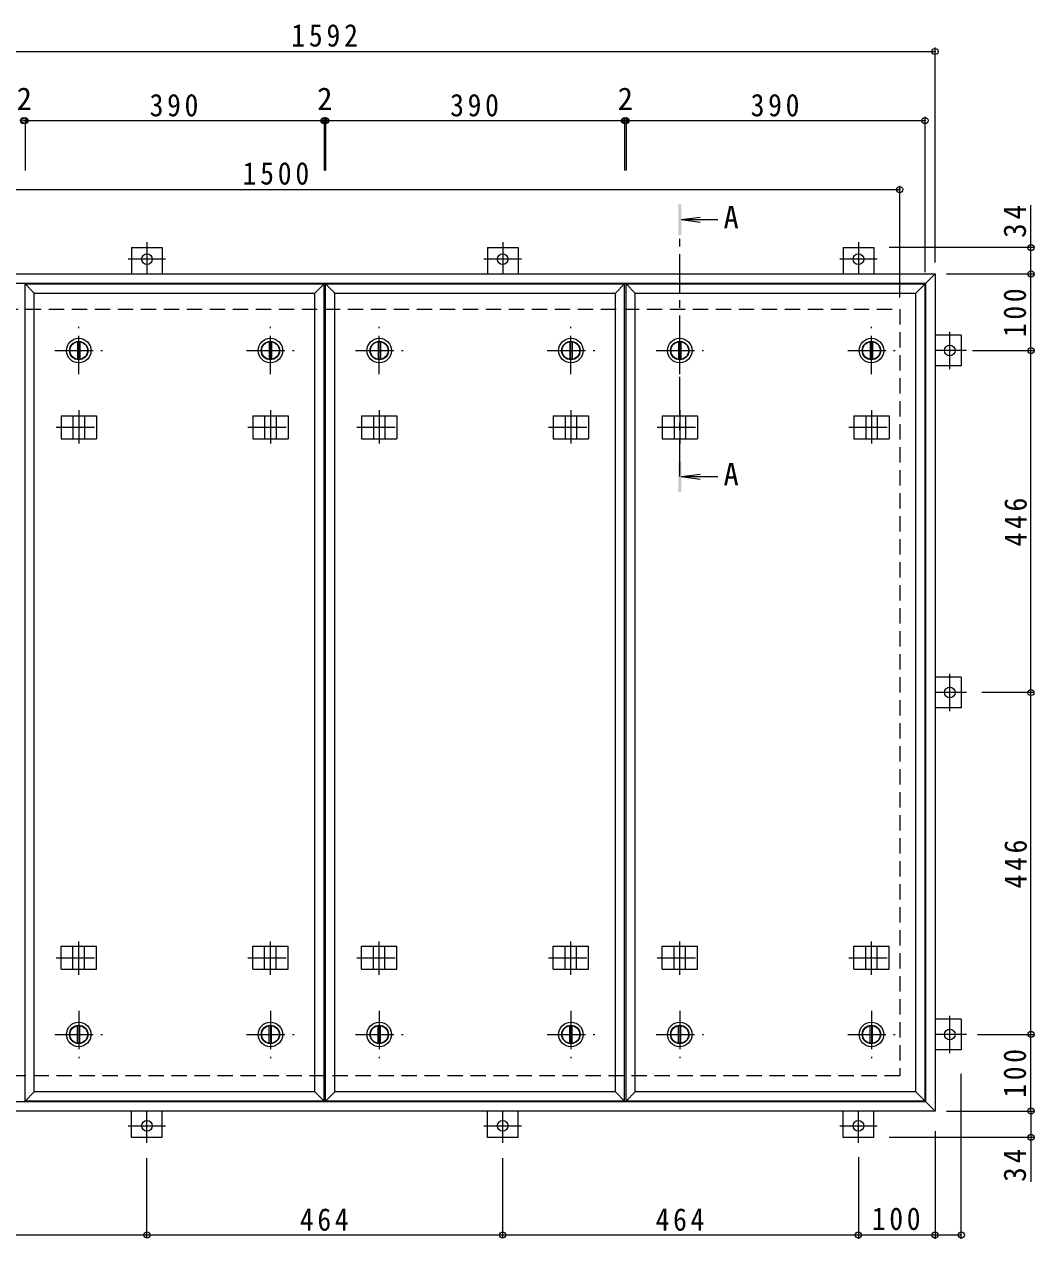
# Model space of a CAD drawing. Units: millimetres at full size, sheet at 1:10. Extents: x -2570 to 2311, y -1962 to 1296.
# Drawn here: x -1479 to -161, y -288 to 1296 of the extents above; entities that cross this region are included whole.
import ezdxf
from ezdxf.enums import TextEntityAlignment as Align

# ---------------------------------------------------------------- set-up
doc = ezdxf.new("R2010")
doc.units = ezdxf.units.MM
doc.header["$LTSCALE"] = 10
doc.header["$PDMODE"] = 32
doc.header["$PDSIZE"] = 8
doc.linetypes.add('CHAIN1', pattern=[8, 5, -1, 1, -1])
doc.linetypes.add('DASHED2', pattern=[3, 2, -1])
for name, color, linetype, lineweight in [('0-1_躯体', 2, 'DASHED2', 9), ('0-2_仕上', 3, 'Continuous', 9), ('0-3_建具', 2, 'Continuous', 9), ('0-5_寸法', 4, 'Continuous', 9), ('0-E', 3, 'Continuous', 9), ('0-F', 2, 'Continuous', 9)]:
    doc.layers.add(name, color=color, linetype=linetype, lineweight=lineweight)
doc.styles.add('ＭＳ ゴシック', font='')
doc.styles.get('ＭＳ ゴシック').set_extended_font_data('MS Gothic')

msp = doc.modelspace()

# ---------------------------------------------------------------- linework, layer by layer
at = {"layer": '0-1_躯体'}
for p, q in [((-1836.8, 924.52), (-336.8, 924.52)), ((-336.8, 924.52), (-336.8, -75.48)), ((-336.8, -75.48), (-1836.8, -75.48))]:
    msp.add_line(p, q, dxfattribs=at)
at = {"layer": '0-2_仕上'}
for p, q in [((-1477.8, 957.52), (-1465.8, 945.52)), ((-1477.8, 957.52), (-1087.8, 957.52)), ((-1477.8, -108.48), (-1477.8, 957.52)), ((-1099.8, 945.52), (-1087.8, 957.52)), ((-1087.8, -108.48), (-1087.8, 957.52)), ((-1085.8, 957.52), (-1073.8, 945.52)), ((-1085.8, 957.52), (-695.8, 957.52)), ((-1085.8, -108.48), (-1085.8, 957.52)), ((-707.8, 945.52), (-695.8, 957.52)), ((-695.8, -108.48), (-695.8, 957.52)), ((-693.8, 957.52), (-681.8, 945.52)), ((-693.8, 957.52), (-303.8, 957.52)), ((-693.8, -108.48), (-693.8, 957.52)), ((-315.8, 945.52), (-303.8, 957.52)), ((-303.8, -108.48), (-303.8, 957.52)), ((-1465.8, 945.52), (-1099.8, 945.52)), ((-1465.8, -96.48), (-1465.8, 945.52)), ((-1099.8, -96.48), (-1099.8, 945.52)), ((-1073.8, 945.52), (-707.8, 945.52)), ((-1073.8, -96.48), (-1073.8, 945.52)), ((-707.8, -96.48), (-707.8, 945.52)), ((-681.8, 945.52), (-315.8, 945.52)), ((-681.8, -96.48), (-681.8, 945.52)), ((-315.8, -96.48), (-315.8, 945.52)), ((-1477.8, -108.48), (-1465.8, -96.48)), ((-1087.8, -108.48), (-1477.8, -108.48)), ((-1085.8, -108.48), (-1073.8, -96.48)), ((-695.8, -108.48), (-1085.8, -108.48)), ((-693.8, -108.48), (-681.8, -96.48)), ((-303.8, -108.48), (-693.8, -108.48))]:
    msp.add_line(p, q, dxfattribs=at)
for points in [[(-1087.8, -108.48), (-1099.8, -96.48), (-1465.8, -96.48)], [(-695.8, -108.48), (-707.8, -96.48), (-1073.8, -96.48)], [(-303.8, -108.48), (-315.8, -96.48), (-681.8, -96.48)]]:
    msp.add_lwpolyline(points, dxfattribs=at)
at = {"layer": '0-3_建具'}
for p, q in [((-1882.8, 970.52), (-290.8, 970.52)), ((-302.8, 958.52), (-290.8, 970.52)), ((-290.8, 970.52), (-290.8, -121.48)), ((-1870.8, 958.52), (-302.8, 958.52)), ((-302.8, -109.48), (-302.8, 958.52)), ((-302.8, -109.48), (-1870.8, -109.48)), ((-302.8, -109.48), (-290.8, -121.48)), ((-290.8, -121.48), (-1882.8, -121.48))]:
    msp.add_line(p, q, dxfattribs=at)
at = {"layer": '0-5_寸法'}
for p, q in [((-621.8, 1041.33), (-597.01, 1044.6)), ((-621.8, 1041.33), (-597.01, 1038.07)), ((-621.8, 1041.33), (-574.34, 1041.33)), ((-621.8, 706.21), (-597.01, 709.47)), ((-621.8, 706.21), (-597.01, 702.95)), ((-621.8, 706.21), (-574.34, 706.21))]:
    msp.add_line(p, q, dxfattribs=at)
at = {"layer": '0-5_寸法', "linetype": 'CHAIN1'}
msp.add_line((-623.8, 706.21), (-623.8, 1021.33), dxfattribs=at)
at = {"layer": '0-5_寸法'}
for points in [[(-621.8, 1061.33), (-625.8, 1061.33), (-621.8, 1021.33), (-625.8, 1021.33)], [(-621.8, 686.21), (-625.8, 686.21), (-621.8, 726.21), (-625.8, 726.21)]]:
    msp.add_solid(points, dxfattribs=at)
at = {"layer": '0-E'}
for p, q in [((-1338.8, 1004.72), (-1298.8, 1004.72)), ((-1338.8, 1004.72), (-1338.8, 970.52)), ((-1298.8, 1004.72), (-1298.8, 970.52)), ((-874.8, 1004.72), (-834.8, 1004.72)), ((-874.8, 1004.72), (-874.8, 970.52)), ((-834.8, 1004.72), (-834.8, 970.52)), ((-410.8, 1004.72), (-370.8, 1004.72)), ((-410.8, 1004.72), (-410.8, 970.52)), ((-370.8, 1004.72), (-370.8, 970.52)), ((-256.6, 890.52), (-290.8, 890.52)), ((-256.6, 890.52), (-256.6, 850.52)), ((-256.6, 850.52), (-290.8, 850.52)), ((-256.6, 444.52), (-290.8, 444.52)), ((-256.6, 444.52), (-256.6, 404.52)), ((-256.6, 404.52), (-290.8, 404.52)), ((-256.6, -1.48), (-290.8, -1.48)), ((-256.6, -1.48), (-256.6, -41.48)), ((-256.6, -41.48), (-290.8, -41.48)), ((-1338.8, -155.68), (-1338.8, -121.48)), ((-1298.8, -155.68), (-1298.8, -121.48)), ((-874.8, -155.68), (-874.8, -121.48)), ((-834.8, -155.68), (-834.8, -121.48)), ((-410.8, -155.68), (-410.8, -121.48)), ((-370.8, -155.68), (-370.8, -121.48)), ((-1298.8, -155.68), (-1338.8, -155.68)), ((-834.8, -155.68), (-874.8, -155.68)), ((-370.8, -155.68), (-410.8, -155.68))]:
    msp.add_line(p, q, dxfattribs=at)
at = {"layer": '0-E', "linetype": 'CHAIN1'}
for p, q in [((-1318.8, 1011.69), (-1318.8, 970.52)), ((-854.8, 1011.69), (-854.8, 970.52)), ((-390.8, 1011.69), (-390.8, 970.52)), ((-1294.42, 989.72), (-1343.18, 989.72)), ((-830.42, 989.72), (-879.18, 989.72)), ((-366.42, 989.72), (-415.18, 989.72)), ((-271.6, 846.14), (-271.6, 894.89)), ((-249.63, 870.52), (-290.8, 870.52)), ((-271.6, 400.14), (-271.6, 448.89)), ((-249.63, 424.52), (-290.8, 424.52)), ((-271.6, -45.86), (-271.6, 2.89)), ((-249.63, -21.48), (-290.8, -21.48)), ((-1318.8, -162.66), (-1318.8, -121.48)), ((-854.8, -162.66), (-854.8, -121.48)), ((-390.8, -162.66), (-390.8, -121.48)), ((-1343.18, -140.68), (-1294.42, -140.68)), ((-879.18, -140.68), (-830.42, -140.68)), ((-415.18, -140.68), (-366.42, -140.68))]:
    msp.add_line(p, q, dxfattribs=at)
at = {"layer": '0-E'}
for centre in [(-1318.8, 989.72), (-854.8, 989.72), (-390.8, 989.72), (-271.6, 870.52), (-271.6, 424.52), (-271.6, -21.48), (-1318.8, -140.68), (-854.8, -140.68), (-390.8, -140.68)]:
    msp.add_circle(centre, 7, dxfattribs=at)
at = {"layer": '0-F', "color": 7}
for p, q in [((-1882.8, 1260.52), (-290.8, 1260.52)), ((-290.8, 985.52), (-290.8, 1265.52)), ((-1477.8, 1173.52), (-1477.8, 1105.53)), ((-1087.8, 1173.52), (-1087.8, 1105.53)), ((-1085.8, 1173.52), (-1085.8, 1105.53)), ((-695.8, 1173.52), (-695.8, 1105.53)), ((-693.8, 1173.52), (-693.8, 1105.53)), ((-303.8, 972.52), (-303.8, 1175.52)), ((-1479.8, 1170.52), (-1477.8, 1170.52)), ((-1477.8, 1170.52), (-1087.8, 1170.52)), ((-1087.8, 1170.52), (-1085.8, 1170.52)), ((-1085.8, 1170.52), (-695.8, 1170.52)), ((-695.8, 1170.52), (-693.8, 1170.52)), ((-693.8, 1170.52), (-303.8, 1170.52)), ((-1836.8, 1080.52), (-336.8, 1080.52)), ((-336.8, 939.52), (-336.8, 1085.52)), ((-165.82, 1004.72), (-165.82, 1059.9)), ((-160.82, 1004.72), (-350.8, 1004.72)), ((-165.82, 970.52), (-165.82, 1004.72)), ((-275.8, 970.52), (-160.82, 970.52)), ((-165.82, 870.52), (-165.82, 970.52)), ((-241.87, 870.52), (-160.82, 870.52)), ((-165.82, 424.52), (-165.82, 870.52)), ((-162.82, 424.52), (-229.63, 424.52)), ((-165.82, -21.48), (-165.82, 424.52)), ((-235.28, -21.48), (-160.82, -21.48)), ((-165.82, -121.48), (-165.82, -21.48)), ((-256.6, -287.85), (-256.6, -72.69)), ((-275.8, -121.48), (-160.82, -121.48)), ((-165.82, -121.48), (-165.82, -155.68)), ((-160.82, -155.68), (-350.8, -155.68)), ((-290.8, -147.69), (-290.8, -287.85)), ((-165.82, -155.68), (-165.82, -213.63)), ((-1318.8, -285.85), (-1318.8, -182.66)), ((-854.8, -285.85), (-854.8, -182.66)), ((-390.8, -181.62), (-390.8, -287.85)), ((-1782.8, -282.85), (-1318.8, -282.85)), ((-1318.8, -282.85), (-854.8, -282.85)), ((-854.8, -282.85), (-390.8, -282.85)), ((-390.8, -282.85), (-290.8, -282.85)), ((-290.8, -282.85), (-256.6, -282.85))]:
    msp.add_line(p, q, dxfattribs=at)
at = {"layer": '0-F', "linetype": 'CHAIN1'}
for p, q in [((-1407.8, 839.52), (-1407.8, 901.52)), ((-1157.8, 839.52), (-1157.8, 901.52)), ((-1015.8, 839.52), (-1015.8, 901.52)), ((-765.8, 839.52), (-765.8, 901.52)), ((-623.8, 839.52), (-623.8, 901.52)), ((-373.8, 839.52), (-373.8, 901.52)), ((-1438.8, 870.52), (-1376.8, 870.52)), ((-1188.8, 870.52), (-1126.8, 870.52)), ((-1046.8, 870.52), (-984.8, 870.52)), ((-796.8, 870.52), (-734.8, 870.52)), ((-654.8, 870.52), (-592.8, 870.52)), ((-404.8, 870.52), (-342.8, 870.52)), ((-1407.8, 9.52), (-1407.8, -52.48)), ((-1157.8, 9.52), (-1157.8, -52.48)), ((-1015.8, 9.52), (-1015.8, -52.48)), ((-765.8, 9.52), (-765.8, -52.48)), ((-623.8, 9.52), (-623.8, -52.48)), ((-373.8, 9.52), (-373.8, -52.48)), ((-1438.8, -21.48), (-1376.8, -21.48)), ((-1188.8, -21.48), (-1126.8, -21.48)), ((-1046.8, -21.48), (-984.8, -21.48)), ((-796.8, -21.48), (-734.8, -21.48)), ((-654.8, -21.48), (-592.8, -21.48)), ((-404.8, -21.48), (-342.8, -21.48))]:
    msp.add_line(p, q, dxfattribs=at)
at = {"layer": '0-F'}
for p, q in [((-1409.3, 881.92), (-1409.3, 859.12)), ((-1406.3, 881.92), (-1406.3, 859.12)), ((-1159.3, 881.92), (-1159.3, 859.12)), ((-1156.3, 881.92), (-1156.3, 859.12)), ((-1017.3, 881.92), (-1017.3, 859.12)), ((-1014.3, 881.92), (-1014.3, 859.12)), ((-767.3, 881.92), (-767.3, 859.12)), ((-764.3, 881.92), (-764.3, 859.12)), ((-625.3, 881.92), (-625.3, 859.12)), ((-622.3, 881.92), (-622.3, 859.12)), ((-375.3, 881.92), (-375.3, 859.12)), ((-372.3, 881.92), (-372.3, 859.12)), ((-1409.3, -32.89), (-1409.3, -10.08)), ((-1406.3, -32.89), (-1406.3, -10.08)), ((-1159.3, -32.89), (-1159.3, -10.08)), ((-1156.3, -32.89), (-1156.3, -10.08)), ((-1017.3, -32.89), (-1017.3, -10.08)), ((-1014.3, -32.89), (-1014.3, -10.08)), ((-767.3, -32.89), (-767.3, -10.08)), ((-764.3, -32.89), (-764.3, -10.08)), ((-625.3, -32.89), (-625.3, -10.08)), ((-622.3, -32.89), (-622.3, -10.08)), ((-375.3, -32.89), (-375.3, -10.08)), ((-372.3, -32.89), (-372.3, -10.08))]:
    msp.add_line(p, q, dxfattribs=at)
at = {"layer": '0-F', "color": 4, "linetype": 'CHAIN1'}
for p, q in [((-1407.8, 792.63), (-1407.8, 749.4)), ((-1157.8, 792.63), (-1157.8, 749.4)), ((-1015.8, 792.63), (-1015.8, 749.4)), ((-765.8, 792.63), (-765.8, 749.4)), ((-623.8, 792.63), (-623.8, 749.4)), ((-373.8, 792.63), (-373.8, 749.4)), ((-1437.21, 770.52), (-1378.39, 770.52)), ((-1187.21, 770.52), (-1128.39, 770.52)), ((-1045.21, 770.52), (-986.39, 770.52)), ((-795.21, 770.52), (-736.39, 770.52)), ((-653.21, 770.52), (-594.39, 770.52)), ((-403.21, 770.52), (-344.39, 770.52)), ((-1407.8, 56.4), (-1407.8, 99.64)), ((-1157.8, 56.4), (-1157.8, 99.64)), ((-1015.8, 56.4), (-1015.8, 99.64)), ((-765.8, 56.4), (-765.8, 99.64)), ((-623.8, 56.4), (-623.8, 99.64)), ((-373.8, 56.4), (-373.8, 99.64)), ((-1437.21, 78.52), (-1378.39, 78.52)), ((-1187.21, 78.52), (-1128.39, 78.52)), ((-1045.21, 78.52), (-986.39, 78.52)), ((-795.21, 78.52), (-736.39, 78.52)), ((-653.21, 78.52), (-594.39, 78.52)), ((-403.21, 78.52), (-344.39, 78.52))]:
    msp.add_line(p, q, dxfattribs=at)
at = {"layer": '0-F', "color": 4}
for p, q in [((-1430.89, 785.52), (-1430.89, 755.52)), ((-1430.89, 785.52), (-1384.71, 785.52)), ((-1415.3, 785.52), (-1415.3, 755.52)), ((-1400.3, 785.52), (-1400.3, 755.52)), ((-1384.71, 785.52), (-1384.71, 755.52)), ((-1180.89, 785.52), (-1180.89, 755.52)), ((-1180.89, 785.52), (-1134.71, 785.52)), ((-1165.3, 785.52), (-1165.3, 755.52)), ((-1150.3, 785.52), (-1150.3, 755.52)), ((-1134.71, 785.52), (-1134.71, 755.52)), ((-1038.89, 785.52), (-1038.89, 755.52)), ((-1038.89, 785.52), (-992.71, 785.52)), ((-1023.3, 785.52), (-1023.3, 755.52)), ((-1008.3, 785.52), (-1008.3, 755.52)), ((-992.71, 785.52), (-992.71, 755.52)), ((-788.89, 785.52), (-788.89, 755.52)), ((-788.89, 785.52), (-742.71, 785.52)), ((-773.3, 785.52), (-773.3, 755.52)), ((-758.3, 785.52), (-758.3, 755.52)), ((-742.71, 785.52), (-742.71, 755.52)), ((-646.89, 785.52), (-646.89, 755.52)), ((-646.89, 785.52), (-600.71, 785.52)), ((-631.3, 785.52), (-631.3, 755.52)), ((-616.3, 785.52), (-616.3, 755.52)), ((-600.71, 785.52), (-600.71, 755.52)), ((-396.89, 785.52), (-396.89, 755.52)), ((-396.89, 785.52), (-350.71, 785.52)), ((-381.3, 785.52), (-381.3, 755.52)), ((-366.3, 785.52), (-366.3, 755.52)), ((-350.71, 785.52), (-350.71, 755.52)), ((-1430.89, 755.52), (-1384.71, 755.52)), ((-1180.89, 755.52), (-1134.71, 755.52)), ((-1038.89, 755.52), (-992.71, 755.52)), ((-788.89, 755.52), (-742.71, 755.52)), ((-646.89, 755.52), (-600.71, 755.52)), ((-396.89, 755.52), (-350.71, 755.52)), ((-1430.89, 63.52), (-1430.89, 93.52)), ((-1430.89, 93.52), (-1384.71, 93.52)), ((-1415.3, 63.52), (-1415.3, 93.52)), ((-1400.3, 63.52), (-1400.3, 93.52)), ((-1384.71, 63.52), (-1384.71, 93.52)), ((-1180.89, 63.52), (-1180.89, 93.52)), ((-1180.89, 93.52), (-1134.71, 93.52)), ((-1165.3, 63.52), (-1165.3, 93.52)), ((-1150.3, 63.52), (-1150.3, 93.52)), ((-1134.71, 63.52), (-1134.71, 93.52)), ((-1038.89, 63.52), (-1038.89, 93.52)), ((-1038.89, 93.52), (-992.71, 93.52)), ((-1023.3, 63.52), (-1023.3, 93.52)), ((-1008.3, 63.52), (-1008.3, 93.52)), ((-992.71, 63.52), (-992.71, 93.52)), ((-788.89, 63.52), (-788.89, 93.52)), ((-788.89, 93.52), (-742.71, 93.52)), ((-773.3, 63.52), (-773.3, 93.52)), ((-758.3, 63.52), (-758.3, 93.52)), ((-742.71, 63.52), (-742.71, 93.52)), ((-646.89, 63.52), (-646.89, 93.52)), ((-646.89, 93.52), (-600.71, 93.52)), ((-631.3, 63.52), (-631.3, 93.52)), ((-616.3, 63.52), (-616.3, 93.52)), ((-600.71, 63.52), (-600.71, 93.52)), ((-396.89, 63.52), (-396.89, 93.52)), ((-396.89, 93.52), (-350.71, 93.52)), ((-381.3, 63.52), (-381.3, 93.52)), ((-366.3, 63.52), (-366.3, 93.52)), ((-350.71, 63.52), (-350.71, 93.52)), ((-1430.89, 63.52), (-1384.71, 63.52)), ((-1180.89, 63.52), (-1134.71, 63.52)), ((-1038.89, 63.52), (-992.71, 63.52)), ((-788.89, 63.52), (-742.71, 63.52)), ((-646.89, 63.52), (-600.71, 63.52)), ((-396.89, 63.52), (-350.71, 63.52))]:
    msp.add_line(p, q, dxfattribs=at)
at = {"layer": '0-F'}
for centre, radius in [((-1407.8, 870.52), 16), ((-1407.8, 870.52), 12), ((-1407.8, 870.52), 11.5), ((-1157.8, 870.52), 16), ((-1157.8, 870.52), 12), ((-1157.8, 870.52), 11.5), ((-1015.8, 870.52), 16), ((-1015.8, 870.52), 12), ((-1015.8, 870.52), 11.5), ((-765.8, 870.52), 16), ((-765.8, 870.52), 12), ((-765.8, 870.52), 11.5), ((-623.8, 870.52), 16), ((-623.8, 870.52), 12), ((-623.8, 870.52), 11.5), ((-373.8, 870.52), 16), ((-373.8, 870.52), 12), ((-373.8, 870.52), 11.5), ((-1407.8, -21.48), 16), ((-1407.8, -21.48), 12), ((-1407.8, -21.48), 11.5), ((-1157.8, -21.48), 16), ((-1157.8, -21.48), 12), ((-1157.8, -21.48), 11.5), ((-1015.8, -21.48), 16), ((-1015.8, -21.48), 12), ((-1015.8, -21.48), 11.5), ((-765.8, -21.48), 16), ((-765.8, -21.48), 12), ((-765.8, -21.48), 11.5), ((-623.8, -21.48), 16), ((-623.8, -21.48), 12), ((-623.8, -21.48), 11.5), ((-373.8, -21.48), 16), ((-373.8, -21.48), 12), ((-373.8, -21.48), 11.5)]:
    msp.add_circle(centre, radius, dxfattribs=at)
at = {"layer": '0-F', "color": 7}
for p in [(-290.8, 1260.52), (-1479.8, 1170.52), (-1477.8, 1170.52), (-1087.8, 1170.52), (-1085.8, 1170.52), (-695.8, 1170.52), (-693.8, 1170.52), (-303.8, 1170.52), (-336.8, 1080.52), (-165.82, 1004.72), (-165.82, 970.52), (-165.82, 870.52), (-165.82, 424.52), (-165.82, -21.48), (-165.82, -121.48), (-165.82, -155.68), (-1318.8, -282.85), (-854.8, -282.85), (-390.8, -282.85), (-290.8, -282.85), (-256.6, -282.85)]:
    msp.add_point(p, dxfattribs=at)

# ---------------------------------------------------------------- texts
at = {"layer": '0-5_寸法', "color": 2, "style": 'ＭＳ ゴシック'}
for p in [(-566.77, 1020.94), (-566.77, 685.81)]:
    msp.add_text('A', height=29.33, dxfattribs=at).set_placement(p, align=Align.BOTTOM_LEFT)
at = {"layer": '0-F', "style": 'ＭＳ ゴシック'}
for p in [(-1488.8, 1175.52), (-1096.8, 1175.52), (-704.8, 1175.52)]:
    msp.add_text('2', height=29.33, dxfattribs=at).set_placement(p, align=Align.BOTTOM_LEFT)
at = {"layer": '0-F', "char_height": 29.33, "attachment_point": 7, "style": 'ＭＳ ゴシック'}
for s, insert in [('\\T1.28;\\W0.9;1592', (-1130.55, 1266.52)), ('\\T1.27;\\W0.9;390', (-1315.3, 1175.52)), ('\\T1.27;\\W0.9;390', (-923.3, 1175.52)), ('\\T1.27;\\W0.9;390', (-531.3, 1175.52)), ('\\T1.28;\\W0.9;1500', (-1194.09, 1086.52)), ('\\T1.27;\\W0.9;464', (-1119.3, -277.85)), ('\\T1.27;\\W0.9;464', (-655.3, -277.85)), ('\\T1.27;\\W0.9;100', (-373.3, -276.85))]:
    msp.add_mtext(s, dxfattribs=dict(at, insert=insert))
at = {"layer": '0-F', "char_height": 29.33, "attachment_point": 7, "rotation": 90, "style": 'ＭＳ ゴシック'}
for s, insert in [('\\T1.27;\\W0.95;34', (-171.82, 1017.4)), ('\\T1.27;\\W0.9;100', (-171.82, 888.02)), ('\\T1.27;\\W0.9;446', (-170.82, 615.02)), ('\\T1.27;\\W0.9;446', (-170.82, 169.02)), ('\\T1.27;\\W0.9;100', (-171.82, -103.98)), ('\\T1.27;\\W0.95;34', (-171.82, -213.63))]:
    msp.add_mtext(s, dxfattribs=dict(at, insert=insert))

doc.saveas('drawing.dxf')
